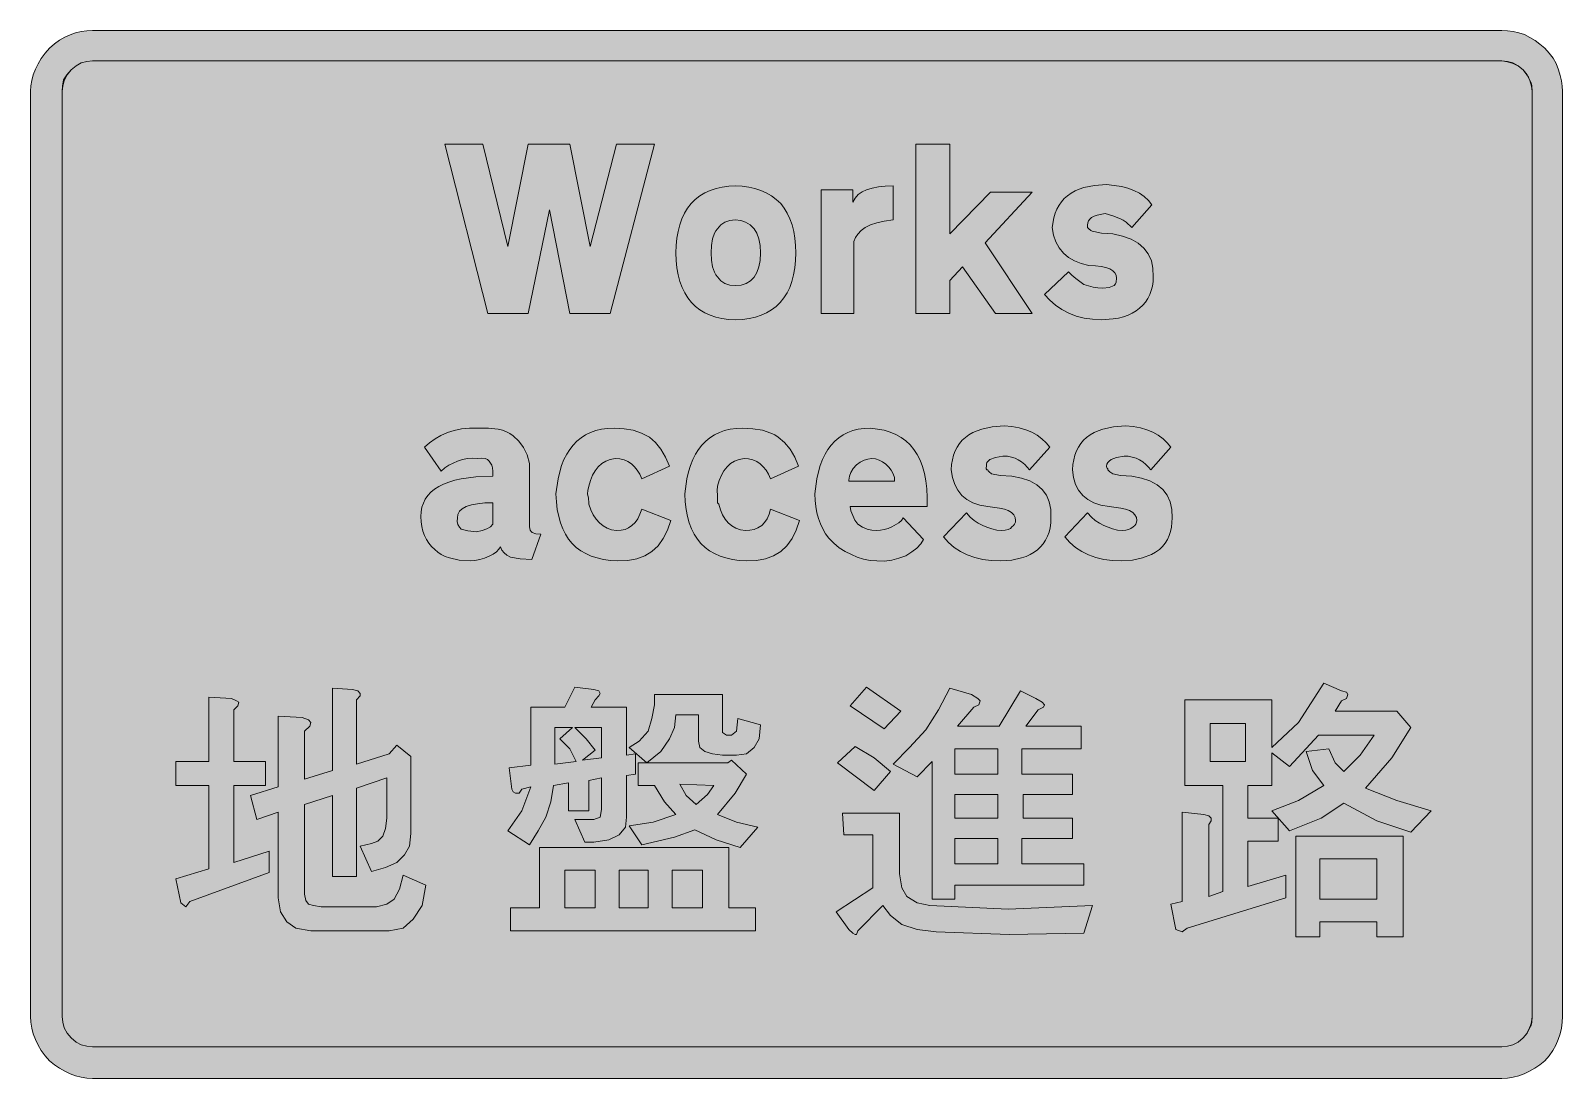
# Model space of a CAD drawing. Header units: metres. Extents: x 102 to 466, y 12 to 261.
import ezdxf

# ---------------------------------------------------------------- set-up
doc = ezdxf.new("R2010")
doc.units = ezdxf.units.M
doc.layers.add('FILL_BLACK_000000', color=7, linetype='Continuous', true_color=0x000000)
doc.layers.add('FILL_WHITE_FFFFFF', color=7, linetype='Continuous', true_color=0xffffff)

msp = doc.modelspace()

# ---------------------------------------------------------------- hatches: boundary and pattern name
at = {"layer": 'FILL_BLACK_000000', "true_color": 0x000000}
h = msp.add_hatch(color=7, dxfattribs=at)
h.dxf.hatch_style = 1
h.paths.add_polyline_path([(454.41, 261.13), (455.76, 260.85), (457.11, 260.46), (459.62, 259.03), (460.78, 258.18), (461.91, 257.16), (462.97, 256.03), (463.9, 254.83), (464.65, 253.53), (465.21, 252.06), (465.6, 250.71), (465.88, 249.4), (466.05, 248.14), (466.11, 246.96), (466.11, 27.06), (466.05, 25.7), (465.88, 24.32), (465.57, 22.95), (465.13, 21.58), (464.56, 20.25), (463.83, 18.96), (462.95, 17.72), (461.91, 16.56), (460.76, 15.6), (459.56, 14.76), (458.31, 14.04), (457.03, 13.45), (455.73, 12.98), (454.4, 12.64), (453.06, 12.43), (451.71, 12.36), (116.91, 12.36), (115.56, 12.43), (114.22, 12.64), (112.89, 12.98), (111.58, 13.45), (110.31, 14.04), (109.06, 14.76), (107.86, 15.6), (106.71, 16.56), (105.66, 17.72), (104.74, 18.96), (103.97, 20.25), (103.33, 21.58), (102.84, 22.95), (102.49, 24.32), (102.28, 25.7), (102.21, 27.06), (102.21, 246.96), (102.28, 248.22), (102.49, 249.52), (102.84, 250.85), (103.33, 252.17), (103.97, 253.48), (104.74, 254.76), (105.66, 256), (106.71, 257.16), (107.86, 258.2), (109.06, 259.08), (110.31, 259.81), (111.58, 260.38), (112.89, 260.82), (114.22, 261.13), (115.56, 261.3), (116.91, 261.36), (451.71, 261.36), (453.06, 261.3), (454.41, 261.13)])
h.paths.add_polyline_path([(115.56, 254.04), (114.25, 253.67), (112.99, 253.02), (111.81, 252.06), (110.8, 250.86), (110.01, 249.66), (109.75, 248.2), (109.71, 246.96), (109.71, 27.06), (109.83, 25.71), (110.2, 24.4), (110.85, 23.14), (111.81, 21.96), (112.99, 21), (114.25, 20.35), (115.56, 19.98), (116.91, 19.86), (451.71, 19.86), (453.06, 19.98), (454.37, 20.35), (455.63, 21), (456.81, 21.96), (457.67, 23.05), (458.31, 24.36), (458.66, 25.03), (458.83, 25.71), (458.91, 27.06), (458.91, 246.96), (458.79, 248.18), (458.42, 249.51), (457.77, 250.84), (456.81, 252.06), (455.63, 253.02), (454.37, 253.67), (453.06, 254.04), (451.71, 254.16), (116.91, 254.16), (115.56, 254.04)], flags=16)
h = msp.add_hatch(color=7, dxfattribs=at)
h.dxf.hatch_style = 1
h.paths.add_polyline_path([(239.91, 194.16), (230.31, 194.16), (225.51, 218.76), (220.41, 194.16), (210.81, 194.16), (200.61, 234.36), (209.61, 234.36), (215.61, 210.06), (220.41, 234.36), (225.51, 234.36), (230.31, 234.36), (235.11, 210.06), (241.41, 234.36), (250.41, 234.36), (239.91, 194.16)])
h = msp.add_hatch(color=7, dxfattribs=at)
h.dxf.hatch_style = 1
h.paths.add_polyline_path([(312.51, 234.36), (320.61, 234.36), (320.61, 213.06), (330.21, 222.96), (340.11, 222.96), (329.01, 210.96), (340.11, 194.16), (331.41, 194.16), (323.61, 205.26), (320.61, 201.96), (320.61, 194.16), (312.51, 194.16), (312.51, 234.36)])
h = msp.add_hatch(color=7, dxfattribs=at)
h.dxf.hatch_style = 1
h.paths.add_polyline_path([(283.77, 204.95), (283.48, 203.31), (283.07, 201.77), (282.54, 200.35), (281.91, 199.05), (281.16, 197.86), (280.3, 196.78), (279.33, 195.83), (278.25, 195), (277.07, 194.29), (275.78, 193.71), (274.39, 193.25), (272.9, 192.92), (271.3, 192.73), (269.61, 192.66), (267.97, 192.73), (266.42, 192.92), (264.97, 193.25), (263.61, 193.71), (262.35, 194.29), (261.19, 195), (260.14, 195.83), (259.18, 196.78), (258.34, 197.86), (257.6, 199.05), (256.97, 200.35), (256.45, 201.77), (256.04, 203.31), (255.75, 204.95), (255.57, 206.7), (255.51, 208.56), (255.57, 210.33), (255.73, 212.03), (256.02, 213.66), (256.41, 215.2), (256.92, 216.64), (257.53, 217.97), (258.27, 219.18), (259.11, 220.26), (260.08, 221.22), (261.17, 222.06), (262.38, 222.78), (263.68, 223.37), (265.07, 223.84), (266.53, 224.18), (268.05, 224.39), (269.61, 224.46), (271.26, 224.39), (272.82, 224.18), (274.29, 223.84), (275.68, 223.37), (276.99, 222.78), (278.22, 222.06), (279.36, 221.22), (280.41, 220.26), (281.25, 219.18), (281.98, 217.97), (282.6, 216.64), (283.11, 215.2), (283.5, 213.66), (283.78, 212.03), (283.95, 210.33), (284.01, 208.56), (283.95, 206.7), (283.77, 204.95)])
h.paths.add_polyline_path([(275.2, 211.86), (274.72, 213.2), (274.11, 214.26), (273.15, 215.22), (272.08, 215.87), (270.9, 216.24), (269.61, 216.36), (268.32, 216.24), (267.17, 215.87), (266.19, 215.22), (265.41, 214.26), (265, 213.77), (264.67, 213.2), (264.21, 211.86), (263.98, 210.29), (263.91, 208.56), (263.98, 206.83), (264.21, 205.26), (264.67, 203.92), (265, 203.35), (265.41, 202.86), (266.19, 201.9), (267.17, 201.25), (268.32, 200.88), (269.61, 200.76), (270.99, 200.89), (272.19, 201.26), (273.22, 201.88), (274.07, 202.75), (274.74, 203.85), (275.22, 205.19), (275.51, 206.76), (275.61, 208.56), (275.5, 210.29), (275.2, 211.86)], flags=16)
h = msp.add_hatch(color=7, dxfattribs=at)
h.dxf.hatch_style = 1
h.paths.add_polyline_path([(290.01, 223.56), (297.51, 223.56), (297.51, 220.56), (298.07, 221.58), (298.82, 222.4), (299.75, 223.05), (300.81, 223.56), (302.17, 223.95), (303.62, 224.23), (305.24, 224.4), (307.11, 224.46), (307.11, 216.36), (305.02, 216.08), (303.25, 215.68), (301.75, 215.18), (300.51, 214.56), (299.5, 213.83), (298.71, 213.02), (298.15, 212.16), (297.81, 211.26), (297.81, 194.16), (290.01, 194.16), (290.01, 223.56)])
h = msp.add_hatch(color=7, dxfattribs=at)
h.dxf.hatch_style = 1
h.paths.add_polyline_path([(368.86, 201.71), (368.7, 200.61), (368.44, 199.58), (368.08, 198.61), (367.63, 197.7), (367.07, 196.86), (366.43, 196.09), (365.68, 195.4), (364.85, 194.77), (363.93, 194.23), (362.92, 193.76), (361.82, 193.37), (360.64, 193.06), (359.38, 192.84), (356.61, 192.66), (354.52, 192.76), (352.52, 193.05), (350.62, 193.53), (348.85, 194.2), (347.2, 195.05), (345.68, 196.08), (344.32, 197.28), (343.11, 198.66), (348.81, 204.06), (349.58, 203.21), (350.5, 202.45), (352.41, 201.06), (353.53, 200.67), (354.66, 200.38), (355.78, 200.22), (356.91, 200.16), (358.48, 200.35), (359.61, 200.76), (359.96, 201.17), (360.13, 201.55), (360.21, 202.56), (360.11, 203.21), (359.81, 203.79), (359.31, 204.3), (358.6, 204.73), (357.68, 205.09), (356.54, 205.34), (355.19, 205.5), (353.61, 205.56), (351.8, 206), (350.18, 206.63), (348.77, 207.46), (347.57, 208.48), (346.58, 209.71), (345.81, 211.13), (345.25, 212.75), (344.91, 214.56), (345.3, 216.89), (345.63, 217.95), (346.04, 218.94), (346.54, 219.85), (347.12, 220.69), (347.79, 221.45), (348.55, 222.13), (349.39, 222.74), (350.33, 223.27), (351.35, 223.72), (352.46, 224.09), (354.95, 224.59), (357.81, 224.76), (359.65, 224.59), (361.35, 224.31), (362.91, 223.9), (364.33, 223.37), (365.61, 222.72), (366.75, 221.93), (367.75, 221.02), (368.61, 219.96), (363.81, 214.56), (362.46, 215.83), (361.78, 216.33), (361.11, 216.66), (359.31, 217.37), (357.51, 217.86), (355.59, 217.52), (354.86, 217.27), (354.28, 216.96), (353.85, 216.59), (353.54, 216.17), (353.37, 215.69), (353.31, 215.16), (353.31, 214.56), (353.61, 214.26), (354.1, 213.85), (354.41, 213.71), (354.81, 213.66), (356.61, 213.25), (359.31, 213.06), (361.63, 212.51), (363.64, 211.76), (365.33, 210.81), (366.7, 209.65), (367.74, 208.28), (368.46, 206.69), (368.85, 204.89), (368.91, 202.86), (368.86, 201.71)])
h = msp.add_hatch(color=7, dxfattribs=at)
h.dxf.hatch_style = 1
h.paths.add_polyline_path([(344.56, 144.36), (344.4, 143.23), (344.15, 142.17), (343.79, 141.18), (343.34, 140.27), (342.79, 139.43), (342.15, 138.67), (341.42, 137.98), (340.61, 137.38), (339.7, 136.85), (338.72, 136.4), (337.65, 136.03), (335.28, 135.53), (332.61, 135.36), (330.43, 135.44), (328.39, 135.7), (326.49, 136.14), (324.73, 136.75), (323.12, 137.54), (321.64, 138.52), (320.31, 139.7), (319.11, 141.06), (324.51, 146.76), (325.41, 145.74), (326.35, 144.92), (327.34, 144.27), (328.41, 143.76), (329.41, 143.32), (330.55, 142.93), (331.74, 142.66), (332.91, 142.56), (333.75, 142.62), (334.45, 142.78), (334.98, 143.07), (335.31, 143.46), (335.7, 143.74), (335.98, 144.1), (336.15, 144.51), (336.21, 144.96), (336.1, 145.69), (335.77, 146.32), (335.23, 146.85), (334.48, 147.28), (333.54, 147.64), (332.41, 147.91), (329.61, 148.26), (327.71, 148.6), (326.06, 149.16), (324.64, 149.93), (323.46, 150.92), (322.5, 152.12), (321.76, 153.53), (321.23, 155.15), (320.91, 156.96), (321.01, 158.21), (321.21, 159.38), (321.49, 160.47), (321.87, 161.47), (322.33, 162.39), (322.89, 163.24), (323.54, 164), (324.28, 164.68), (325.12, 165.29), (326.04, 165.83), (327.06, 166.28), (328.17, 166.66), (330.66, 167.21), (333.51, 167.46), (335.35, 167.28), (337.05, 166.96), (338.61, 166.51), (340.03, 165.92), (341.31, 165.21), (342.45, 164.38), (343.45, 163.43), (344.31, 162.36), (339.51, 156.96), (339, 157.63), (338.38, 158.27), (337.65, 158.86), (336.81, 159.36), (336.08, 159.75), (335.23, 160.03), (334.28, 160.2), (333.21, 160.26), (331.42, 159.93), (330.13, 159.4), (329.7, 159.07), (329.41, 158.7), (329.28, 158.3), (329.31, 157.86), (329.19, 157.47), (329.23, 157.18), (329.39, 157.02), (329.61, 156.96), (329.71, 156.73), (329.95, 156.51), (330.51, 156.06), (332.57, 155.65), (335.31, 155.46), (337.62, 155.01), (339.59, 154.33), (341.23, 153.43), (342.55, 152.31), (343.54, 150.96), (344.21, 149.38), (344.57, 147.58), (344.61, 145.56), (344.56, 144.36)])
h = msp.add_hatch(color=7, dxfattribs=at)
h.dxf.hatch_style = 1
h.paths.add_polyline_path([(373.24, 143.38), (373.01, 142.34), (372.7, 141.36), (372.28, 140.43), (371.76, 139.57), (371.14, 138.78), (370.41, 138.06), (369.48, 137.43), (368.5, 136.88), (366.36, 136.03), (364, 135.53), (361.41, 135.36), (359.23, 135.44), (357.19, 135.7), (355.29, 136.14), (353.53, 136.75), (351.92, 137.54), (350.44, 138.52), (349.11, 139.7), (347.91, 141.06), (353.31, 146.76), (354.21, 145.74), (355.15, 144.92), (356.14, 144.27), (357.21, 143.76), (359.23, 142.93), (360.42, 142.66), (361.71, 142.56), (362.38, 142.62), (363.02, 142.78), (363.61, 143.07), (364.11, 143.46), (364.5, 143.74), (364.78, 144.1), (364.95, 144.51), (365.01, 144.96), (364.9, 145.69), (364.57, 146.32), (364.03, 146.85), (363.28, 147.28), (362.34, 147.64), (361.21, 147.91), (358.41, 148.26), (356.5, 148.6), (354.81, 149.16), (353.36, 149.93), (352.15, 150.92), (351.17, 152.12), (350.44, 153.53), (349.95, 155.15), (349.71, 156.96), (349.81, 158.21), (350.01, 159.38), (350.29, 160.47), (350.67, 161.47), (351.13, 162.39), (351.69, 163.24), (352.34, 164), (353.08, 164.68), (353.92, 165.29), (354.84, 165.83), (355.86, 166.28), (356.97, 166.66), (359.46, 167.21), (362.31, 167.46), (364.15, 167.28), (365.85, 166.96), (367.41, 166.51), (368.83, 165.92), (370.11, 165.21), (371.25, 164.38), (372.25, 163.43), (373.11, 162.36), (368.31, 156.96), (367.8, 157.63), (367.18, 158.27), (366.45, 158.86), (365.61, 159.36), (364.84, 159.75), (363.92, 160.03), (362.95, 160.2), (362.01, 160.26), (360.21, 159.93), (358.9, 159.4), (358.43, 159.07), (358.09, 158.7), (357.88, 158.3), (357.81, 157.86), (357.85, 157.45), (357.94, 157.31), (358.11, 157.26), (358.11, 156.96), (358.6, 156.51), (359.31, 156.06), (361.11, 155.65), (363.81, 155.46), (366.13, 155.01), (368.14, 154.33), (369.83, 153.43), (371.2, 152.31), (372.24, 150.96), (372.96, 149.38), (373.35, 147.58), (373.41, 145.56), (373.24, 143.38)])
h = msp.add_hatch(color=7, dxfattribs=at)
h.dxf.hatch_style = 1
h.paths.add_polyline_path([(218.53, 135.85), (216.21, 136.26), (215.37, 136.72), (214.67, 137.23), (214.14, 137.86), (213.81, 138.66), (213.45, 138.09), (212.85, 137.51), (212.06, 136.96), (211.11, 136.45), (210.05, 136.01), (208.92, 135.66), (207.76, 135.44), (206.61, 135.36), (204.03, 135.53), (201.73, 136.03), (200.71, 136.41), (199.78, 136.88), (198.94, 137.43), (198.21, 138.06), (197.47, 138.78), (196.81, 139.57), (196.24, 140.45), (195.77, 141.4), (195.4, 142.42), (195.13, 143.5), (194.97, 144.65), (194.91, 145.86), (194.98, 147.01), (195.18, 148.08), (195.51, 149.09), (195.98, 150.02), (196.58, 150.88), (197.31, 151.67), (198.18, 152.38), (199.18, 153.02), (200.32, 153.59), (201.59, 154.08), (202.99, 154.5), (204.53, 154.85), (208, 155.31), (212.01, 155.46), (212.01, 156.66), (211.95, 157.46), (211.78, 158.08), (211.5, 158.6), (211.11, 159.06), (210.77, 159.45), (210.21, 159.7), (209.42, 159.78), (208.41, 159.66), (207.24, 159.78), (206.01, 159.7), (204.78, 159.45), (203.61, 159.06), (201.55, 158.08), (200.61, 157.46), (199.71, 156.66), (195.81, 162.36), (196.99, 163.43), (198.28, 164.37), (199.69, 165.18), (201.21, 165.85), (202.84, 166.36), (204.58, 166.71), (206.44, 166.88), (208.41, 166.86), (210.99, 166.92), (213.28, 166.63), (214.31, 166.37), (215.24, 166.02), (216.08, 165.58), (216.81, 165.06), (218.22, 163.82), (219.32, 162.32), (220.14, 160.55), (220.71, 158.46), (220.71, 143.46), (220.88, 142.67), (221.09, 142.36), (221.38, 142.11), (222.23, 141.77), (223.41, 141.66), (221.31, 135.66), (218.53, 135.85)])
h.paths.add_polyline_path([(203.72, 143.98), (204.07, 143.37), (204.51, 142.86), (206.08, 142.45), (208.11, 142.26), (209.52, 142.54), (210.62, 142.93), (211.44, 143.44), (212.01, 144.06), (212.01, 149.16), (210.1, 149.1), (208.41, 148.93), (206.95, 148.65), (205.71, 148.26), (204.75, 147.75), (204.1, 147.13), (203.73, 146.4), (203.61, 145.56), (203.54, 144.72), (203.72, 143.98)], flags=16)
h = msp.add_hatch(color=7, dxfattribs=at)
h.dxf.hatch_style = 1
h.paths.add_polyline_path([(243.18, 166.74), (245.35, 166.37), (247.35, 165.72), (249.21, 164.76), (250.68, 163.47), (251.95, 161.87), (253.05, 159.99), (254.01, 157.86), (247.41, 154.86), (246.92, 155.93), (246.34, 156.88), (245.68, 157.7), (244.93, 158.38), (244.11, 158.93), (243.19, 159.33), (242.19, 159.58), (241.11, 159.66), (239.93, 159.45), (238.86, 159.05), (237.9, 158.47), (237.06, 157.71), (236.33, 156.78), (235.71, 155.69), (235.2, 154.45), (234.81, 153.06), (234.55, 152.05), (234.51, 151.26), (234.77, 150.21), (234.81, 149.16), (234.81, 148.86), (235.3, 147.48), (235.88, 146.27), (236.56, 145.23), (237.32, 144.36), (238.19, 143.66), (239.16, 143.12), (240.23, 142.76), (241.41, 142.56), (242.48, 142.62), (243.43, 142.82), (244.28, 143.19), (245.01, 143.76), (245.81, 144.5), (246.43, 145.37), (246.95, 146.42), (247.41, 147.66), (254.31, 144.96), (253.52, 142.64), (252.51, 140.63), (251.27, 138.94), (249.81, 137.57), (248.12, 136.53), (246.21, 135.81), (244.07, 135.42), (241.71, 135.36), (239.97, 135.47), (238.33, 135.7), (236.81, 136.04), (235.41, 136.49), (234.11, 137.07), (232.92, 137.75), (231.84, 138.56), (230.87, 139.48), (230.01, 140.53), (229.26, 141.69), (228.62, 142.98), (228.08, 144.39), (227.66, 145.92), (227.33, 147.57), (227.12, 149.35), (227.01, 151.26), (227.52, 154.86), (227.9, 156.49), (228.36, 158), (228.92, 159.4), (229.56, 160.68), (230.28, 161.84), (231.1, 162.88), (232, 163.81), (232.99, 164.61), (234.07, 165.3), (235.24, 165.86), (236.49, 166.29), (237.84, 166.61), (239.28, 166.8), (240.81, 166.86), (243.18, 166.74)])
h = msp.add_hatch(color=7, dxfattribs=at)
h.dxf.hatch_style = 1
h.paths.add_polyline_path([(273.82, 166.74), (276.06, 166.37), (278.08, 165.72), (278.98, 165.28), (279.81, 164.76), (281.32, 163.47), (282.66, 161.87), (283.78, 159.99), (284.61, 157.86), (278.01, 154.86), (277.52, 155.93), (276.94, 156.88), (276.28, 157.7), (275.53, 158.38), (274.71, 158.93), (273.79, 159.33), (272.79, 159.58), (271.71, 159.66), (270.53, 159.45), (269.46, 159.05), (268.5, 158.47), (267.66, 157.71), (266.93, 156.78), (266.31, 155.69), (265.8, 154.45), (265.41, 153.06), (265.3, 152.05), (265.28, 151.67), (265.41, 151.26), (265.41, 149.16), (265.71, 148.86), (266.1, 147.48), (266.61, 146.27), (267.23, 145.23), (267.96, 144.36), (268.8, 143.66), (269.76, 143.12), (270.83, 142.76), (272.01, 142.56), (273.08, 142.62), (274.07, 142.82), (275.01, 143.19), (275.91, 143.76), (276.58, 144.5), (277.18, 145.37), (277.68, 146.42), (278.01, 147.66), (284.91, 144.96), (284.12, 142.64), (283.11, 140.63), (281.87, 138.94), (280.41, 137.57), (278.72, 136.53), (276.81, 135.81), (274.67, 135.42), (272.31, 135.36), (270.57, 135.47), (268.93, 135.7), (267.41, 136.04), (266.01, 136.49), (264.71, 137.07), (263.52, 137.75), (262.44, 138.56), (261.47, 139.48), (260.61, 140.53), (259.86, 141.69), (259.22, 142.98), (258.68, 144.39), (258.26, 145.92), (257.93, 147.57), (257.72, 149.35), (257.61, 151.26), (258.12, 154.86), (258.5, 156.49), (258.96, 158), (259.52, 159.4), (260.16, 160.68), (260.88, 161.84), (261.7, 162.88), (262.6, 163.81), (263.59, 164.61), (264.67, 165.3), (265.84, 165.86), (267.09, 166.29), (268.44, 166.61), (269.88, 166.8), (271.41, 166.86), (273.82, 166.74)])
h = msp.add_hatch(color=7, dxfattribs=at)
h.dxf.hatch_style = 1
h.paths.add_polyline_path([(297.1, 147.21), (297.51, 146.16), (298, 145), (298.71, 144.06), (299.83, 143.32), (300.96, 142.86), (302.08, 142.63), (303.21, 142.56), (304.11, 142.62), (305.01, 142.78), (305.91, 143.07), (306.81, 143.46), (308.5, 144.4), (309.13, 144.94), (309.51, 145.56), (314.31, 140.46), (313.7, 139.39), (312.77, 138.4), (311.57, 137.46), (310.11, 136.56), (308.48, 135.95), (306.77, 135.51), (305.01, 135.29), (303.21, 135.36), (301.64, 135.47), (300.1, 135.77), (298.61, 136.25), (297.21, 136.86), (295.69, 137.6), (294.28, 138.47), (292.99, 139.52), (291.81, 140.76), (291.07, 141.81), (290.41, 142.95), (289.84, 144.16), (289.37, 145.45), (289, 146.8), (288.73, 148.23), (288.57, 149.71), (288.51, 151.26), (289, 154.86), (289.37, 156.49), (289.81, 158), (290.34, 159.4), (290.95, 160.68), (291.64, 161.84), (292.41, 162.88), (293.27, 163.81), (294.21, 164.61), (295.24, 165.3), (296.36, 165.86), (297.56, 166.29), (298.85, 166.61), (300.24, 166.8), (301.71, 166.86), (303.4, 166.68), (304.97, 166.38), (306.43, 165.95), (307.78, 165.39), (309.02, 164.7), (310.15, 163.88), (311.16, 162.92), (312.06, 161.83), (312.85, 160.61), (313.52, 159.26), (314.08, 157.77), (314.53, 156.14), (314.87, 154.38), (315.1, 152.48), (315.21, 150.44), (315.21, 148.26), (296.91, 148.26), (297.1, 147.21)])
h.paths.add_polyline_path([(307.41, 154.56), (307.41, 155.16), (307.1, 156.04), (306.65, 156.88), (306.07, 157.64), (305.38, 158.31), (304.62, 158.87), (303.78, 159.29), (302.91, 159.57), (302.01, 159.66), (301.11, 159.55), (300.21, 159.25), (299.31, 158.77), (298.41, 158.16), (297.62, 157.26), (297.06, 156.36), (296.72, 155.46), (296.61, 154.56), (296.61, 154.26), (307.41, 154.26), (307.41, 154.56)], flags=16)
h = msp.add_hatch(color=7, dxfattribs=at)
h.dxf.hatch_style = 1
h.paths.add_polyline_path([(397.11, 102.36), (397.11, 90.96), (403.41, 96.96), (409.41, 106.26), (413.61, 104.46), (414.81, 104.16), (415.11, 103.56), (414.81, 102.66), (413.61, 102.06), (412.11, 99.66), (426.81, 99.66), (430.11, 95.76), (425.61, 88.56), (419.31, 81.36), (426.81, 78.36), (434.91, 75.96), (430.11, 70.86), (422.01, 73.56), (414.21, 77.76), (408.81, 74.16), (401.31, 71.16), (397.11, 75.96), (403.41, 78.36), (409.41, 81.96), (406.71, 85.56), (405.21, 90.06), (410.61, 90.66), (412.11, 87.36), (414.21, 85.26), (418.11, 89.16), (421.41, 93.96), (408.21, 93.96), (401.31, 86.46), (397.11, 89.76), (397.11, 81.96), (391.41, 81.96), (391.41, 74.16), (398.61, 74.16), (398.61, 68.76), (391.41, 68.76), (391.41, 57.96), (400.41, 60.66), (400.41, 55.26), (377.01, 48.06), (375.81, 47.16), (374.31, 47.76), (373.11, 53.76), (375.81, 54.36), (375.81, 75.66), (380.91, 75.06), (382.11, 74.76), (382.71, 74.16), (382.71, 73.56), (382.11, 72.66), (382.11, 55.56), (385.41, 56.76), (385.41, 81.96), (376.41, 81.96), (376.41, 102.36), (397.11, 102.36)])
h.paths.add_polyline_path([(390.81, 96.66), (382.41, 96.66), (382.41, 87.66), (390.81, 87.66), (390.81, 96.66)], flags=16)
h = msp.add_hatch(color=7, dxfattribs=at)
h.dxf.hatch_style = 1
h.paths.add_polyline_path([(136.71, 87.66), (144.51, 87.66), (144.51, 102.96), (149.91, 102.66), (151.11, 102.06), (151.71, 101.76), (151.41, 100.86), (150.51, 99.96), (150.51, 87.66), (158.01, 87.66), (158.01, 81.96), (150.51, 81.96), (150.51, 63.66), (158.91, 66.36), (158.91, 61.26), (140.01, 54.36), (139.11, 53.16), (137.91, 54.06), (136.71, 59.76), (144.51, 62.16), (144.51, 81.96), (136.71, 81.96), (136.71, 87.66)])
h = msp.add_hatch(color=7, dxfattribs=at)
h.dxf.hatch_style = 1
h.paths.add_polyline_path([(161.01, 81.66), (161.01, 98.46), (166.71, 98.16), (168.21, 97.56), (168.81, 96.96), (168.51, 96.06), (167.31, 94.86), (167.31, 83.46), (173.91, 85.56), (173.91, 105.06), (178.71, 104.76), (179.91, 104.46), (180.51, 103.86), (180.51, 103.26), (179.61, 102.36), (179.61, 87.06), (187.41, 89.46), (189.21, 91.56), (192.51, 88.86), (192.51, 70.56), (192.21, 67.56), (191.01, 65.46), (189.21, 63.66), (186.51, 62.46), (183.21, 61.56), (180.51, 67.56), (183.21, 68.16), (184.71, 68.76), (185.91, 69.96), (186.51, 71.76), (186.81, 74.16), (186.81, 83.76), (179.61, 81.36), (179.61, 60.36), (173.91, 60.36), (173.91, 79.56), (167.31, 77.46), (167.31, 56.16), (167.61, 54.66), (168.21, 53.76), (169.41, 53.46), (171.21, 53.16), (184.41, 53.16), (186.81, 53.76), (188.61, 54.96), (189.81, 57.36), (190.71, 60.66), (196.11, 58.26), (195.21, 53.46), (193.11, 50.16), (190.71, 48.06), (187.41, 47.46), (168.81, 47.46), (165.21, 48.06), (163.11, 49.56), (161.61, 51.96), (161.01, 55.26), (161.01, 75.66), (155.91, 73.86), (154.41, 79.56), (161.01, 81.66)])
h = msp.add_hatch(color=7, dxfattribs=at)
h.dxf.hatch_style = 1
h.paths.add_polyline_path([(236.01, 104.76), (237.21, 104.46), (237.51, 103.86), (237.21, 103.26), (236.31, 102.36), (235.41, 100.56), (243.81, 100.56), (243.81, 89.16), (245.91, 89.46), (245.91, 84.66), (243.81, 84.36), (243.81, 74.46), (243.51, 72.06), (242.01, 70.26), (239.61, 69.06), (236.01, 68.46), (233.91, 68.46), (231.51, 73.86), (236.01, 73.86), (237.51, 74.46), (237.81, 76.26), (237.81, 83.76), (234.81, 83.16), (234.81, 75.96), (230.01, 75.96), (230.01, 82.56), (226.41, 81.96), (225.81, 78.06), (224.61, 74.46), (222.81, 71.16), (220.71, 67.86), (215.61, 71.16), (218.91, 75.96), (221.01, 81.66), (218.91, 81.06), (218.31, 80.16), (217.41, 80.16), (216.81, 80.46), (216.51, 81.06), (215.91, 86.16), (221.01, 86.76), (221.01, 100.56), (229.11, 100.56), (231.51, 105.36), (236.01, 104.76)])
h.paths.add_polyline_path([(234.21, 93.06), (236.31, 90.36), (233.31, 87.96), (237.81, 88.56), (237.81, 95.76), (231.51, 95.76), (234.21, 93.06)], flags=16)
h.paths.add_polyline_path([(230.31, 90.66), (227.91, 93.06), (230.91, 95.76), (226.71, 95.76), (226.71, 87.06), (231.81, 87.66), (230.31, 90.66)], flags=16)
h = msp.add_hatch(color=7, dxfattribs=at)
h.dxf.hatch_style = 1
h.paths.add_polyline_path([(246.81, 92.46), (248.91, 94.86), (249.81, 97.86), (250.41, 101.16), (250.41, 103.56), (266.61, 103.56), (266.61, 96.36), (266.61, 94.56), (267.51, 93.96), (268.71, 93.96), (269.91, 94.86), (270.21, 97.86), (275.61, 96.36), (275.31, 93.06), (274.11, 90.96), (272.31, 89.46), (269.91, 89.16), (266.61, 89.16), (264.21, 89.46), (262.41, 90.06), (261.21, 90.96), (260.91, 92.46), (260.91, 98.76), (255.51, 98.76), (255.21, 95.76), (254.01, 93.06), (251.91, 90.06), (248.61, 87.36), (244.41, 90.96), (246.81, 92.46)])
h = msp.add_hatch(color=7, dxfattribs=at)
h.dxf.hatch_style = 1
h.paths.add_polyline_path([(296.91, 100.86), (300.81, 105.36), (308.91, 99.66), (305.01, 95.46), (296.91, 100.86)])
h = msp.add_hatch(color=7, dxfattribs=at)
h.dxf.hatch_style = 1
h.paths.add_polyline_path([(320.61, 105.06), (325.71, 103.56), (327.21, 102.66), (327.81, 102.06), (327.51, 101.16), (326.31, 100.56), (322.41, 96.06), (332.31, 96.06), (337.41, 104.46), (341.01, 102.66), (342.51, 101.76), (343.11, 101.16), (342.81, 100.56), (341.61, 99.96), (338.61, 96.06), (351.81, 96.06), (351.81, 90.66), (337.71, 90.66), (337.71, 84.66), (349.71, 84.66), (349.71, 79.86), (338.01, 79.86), (338.01, 74.16), (349.71, 74.16), (349.71, 69.36), (337.71, 69.36), (337.71, 63.36), (352.41, 63.36), (352.41, 58.26), (321.81, 58.26), (321.81, 54.96), (316.41, 54.96), (316.41, 87.66), (312.81, 84.06), (307.11, 87.06), (311.01, 90.96), (314.91, 95.16), (317.91, 99.96), (320.61, 105.06)])
h.paths.add_polyline_path([(321.81, 84.66), (332.01, 84.66), (332.01, 90.66), (321.81, 90.66), (321.81, 84.66)], flags=16)
h.paths.add_polyline_path([(321.81, 79.86), (321.81, 74.16), (332.01, 74.16), (332.01, 79.86), (321.81, 79.86)], flags=16)
h.paths.add_polyline_path([(332.01, 69.36), (321.81, 69.36), (321.81, 63.36), (332.01, 63.36), (332.01, 69.36)], flags=16)
h = msp.add_hatch(color=7, dxfattribs=at)
h.dxf.hatch_style = 1
h.paths.add_polyline_path([(293.91, 87.36), (298.11, 91.26), (302.61, 88.56), (306.51, 85.26), (302.61, 80.76), (293.91, 87.36)])
h = msp.add_hatch(color=7, dxfattribs=at)
h.dxf.hatch_style = 1
h.paths.add_polyline_path([(267.81, 87.36), (268.71, 87.96), (272.31, 84.66), (269.61, 80.16), (265.41, 75.06), (269.91, 73.26), (275.01, 72.06), (270.81, 67.26), (265.11, 69.06), (260.01, 71.46), (255.21, 69.66), (247.41, 67.86), (244.41, 72.36), (250.11, 73.26), (255.51, 75.06), (252.81, 78.06), (250.41, 81.96), (246.51, 81.96), (246.51, 87.36), (267.81, 87.36)])
h.paths.add_polyline_path([(260.31, 77.46), (263.01, 79.86), (264.51, 81.96), (256.41, 82.26), (257.91, 79.56), (260.31, 77.46)], flags=16)
h = msp.add_hatch(color=7, dxfattribs=at)
h.dxf.hatch_style = 1
h.paths.add_polyline_path([(308.61, 75.36), (308.61, 60.96), (309.21, 57.66), (310.41, 55.56), (312.81, 54.06), (315.81, 53.46), (334.41, 52.56), (354.51, 53.46), (352.41, 46.86), (334.71, 46.56), (317.31, 47.16), (312.81, 47.76), (309.21, 48.96), (306.51, 51.06), (304.71, 53.46), (298.71, 47.46), (298.41, 46.56), (298.11, 46.56), (297.51, 46.86), (296.61, 47.76), (293.61, 51.96), (302.31, 57.66), (302.31, 70.26), (295.41, 70.26), (295.11, 75.36), (308.61, 75.36)])
h = msp.add_hatch(color=7, dxfattribs=at)
h.dxf.hatch_style = 1
h.paths.add_polyline_path([(428.31, 69.96), (428.31, 45.96), (422.01, 45.96), (422.01, 49.56), (408.51, 49.56), (408.51, 45.96), (402.81, 45.96), (402.81, 69.96), (428.31, 69.96)])
h.paths.add_polyline_path([(422.01, 64.56), (408.51, 64.56), (408.51, 54.96), (422.01, 54.96), (422.01, 64.56)], flags=16)
h = msp.add_hatch(color=7, dxfattribs=at)
h.dxf.hatch_style = 1
h.paths.add_polyline_path([(268.11, 52.86), (274.41, 52.86), (274.41, 47.46), (216.21, 47.46), (216.21, 52.86), (223.11, 52.86), (223.11, 67.26), (268.11, 67.26), (268.11, 52.86)])
h.paths.add_polyline_path([(242.01, 52.86), (248.91, 52.86), (248.91, 61.86), (242.01, 61.86), (242.01, 52.86)], flags=16)
h.paths.add_polyline_path([(254.61, 61.86), (254.61, 52.86), (261.81, 52.86), (261.81, 61.86), (254.61, 61.86)], flags=16)
h.paths.add_polyline_path([(236.31, 61.86), (229.11, 61.86), (229.11, 52.86), (236.31, 52.86), (236.31, 61.86)], flags=16)
at = {"layer": 'FILL_WHITE_FFFFFF', "true_color": 0xffffff}
h = msp.add_hatch(color=7, dxfattribs=at)
h.dxf.hatch_style = 1
h.paths.add_polyline_path([(451.71, 254.16), (453.06, 253.97), (454.41, 253.56), (455.72, 252.92), (456.81, 252.06), (457.67, 250.86), (458.03, 250.29), (458.31, 249.66), (458.66, 248.94), (458.83, 248.2), (458.91, 246.96), (458.91, 27.06), (458.79, 25.71), (458.42, 24.4), (457.77, 23.14), (456.81, 21.96), (455.63, 21), (454.37, 20.35), (453.06, 19.98), (451.71, 19.86), (116.91, 19.86), (115.56, 19.98), (114.25, 20.35), (112.99, 21), (111.81, 21.96), (110.85, 23.14), (110.2, 24.4), (109.83, 25.71), (109.71, 27.06), (109.71, 246.96), (109.83, 248.18), (110.2, 249.51), (110.85, 250.84), (111.81, 252.06), (112.99, 253.02), (114.25, 253.67), (115.56, 254.04), (116.91, 254.16), (451.71, 254.16)])

# ---------------------------------------------------------------- linework, layer by layer
at = {"layer": 'FILL_BLACK_000000', "lineweight": 0, "true_color": 0x000000}
for points in [[(454.41, 261.13), (455.76, 260.85), (457.11, 260.46), (459.62, 259.03), (460.78, 258.18), (461.91, 257.16), (462.97, 256.03), (463.9, 254.83), (464.65, 253.53), (465.21, 252.06), (465.6, 250.71), (465.88, 249.4), (466.05, 248.14), (466.11, 246.96), (466.11, 27.06), (466.05, 25.7), (465.88, 24.32), (465.57, 22.95), (465.13, 21.58), (464.56, 20.25), (463.83, 18.96), (462.95, 17.72), (461.91, 16.56), (460.76, 15.6), (459.56, 14.76), (458.31, 14.04), (457.03, 13.45), (455.73, 12.98), (454.4, 12.64), (453.06, 12.43), (451.71, 12.36), (116.91, 12.36), (115.56, 12.43), (114.22, 12.64), (112.89, 12.98), (111.58, 13.45), (110.31, 14.04), (109.06, 14.76), (107.86, 15.6), (106.71, 16.56), (105.66, 17.72), (104.74, 18.96), (103.97, 20.25), (103.33, 21.58), (102.84, 22.95), (102.49, 24.32), (102.28, 25.7), (102.21, 27.06), (102.21, 246.96), (102.28, 248.22), (102.49, 249.52), (102.84, 250.85), (103.33, 252.17), (103.97, 253.48), (104.74, 254.76), (105.66, 256), (106.71, 257.16), (107.86, 258.2), (109.06, 259.08), (110.31, 259.81), (111.58, 260.38), (112.89, 260.82), (114.22, 261.13), (115.56, 261.3), (116.91, 261.36), (451.71, 261.36), (453.06, 261.3)], [(115.56, 254.04), (114.25, 253.67), (112.99, 253.02), (111.81, 252.06), (110.8, 250.86), (110.01, 249.66), (109.75, 248.2), (109.71, 246.96), (109.71, 27.06), (109.83, 25.71), (110.2, 24.4), (110.85, 23.14), (111.81, 21.96), (112.99, 21), (114.25, 20.35), (115.56, 19.98), (116.91, 19.86), (451.71, 19.86), (453.06, 19.98), (454.37, 20.35), (455.63, 21), (456.81, 21.96), (457.67, 23.05), (458.31, 24.36), (458.66, 25.03), (458.83, 25.71), (458.91, 27.06), (458.91, 246.96), (458.79, 248.18), (458.42, 249.51), (457.77, 250.84), (456.81, 252.06), (455.63, 253.02), (454.37, 253.67), (453.06, 254.04), (451.71, 254.16), (116.91, 254.16)], [(239.91, 194.16), (230.31, 194.16), (225.51, 218.76), (220.41, 194.16), (210.81, 194.16), (200.61, 234.36), (209.61, 234.36), (215.61, 210.06), (220.41, 234.36), (225.51, 234.36), (230.31, 234.36), (235.11, 210.06), (241.41, 234.36), (250.41, 234.36)], [(312.51, 234.36), (320.61, 234.36), (320.61, 213.06), (330.21, 222.96), (340.11, 222.96), (329.01, 210.96), (340.11, 194.16), (331.41, 194.16), (323.61, 205.26), (320.61, 201.96), (320.61, 194.16), (312.51, 194.16)], [(283.77, 204.95), (283.48, 203.31), (283.07, 201.77), (282.54, 200.35), (281.91, 199.05), (281.16, 197.86), (280.3, 196.78), (279.33, 195.83), (278.25, 195), (277.07, 194.29), (275.78, 193.71), (274.39, 193.25), (272.9, 192.92), (271.3, 192.73), (269.61, 192.66), (267.97, 192.73), (266.42, 192.92), (264.97, 193.25), (263.61, 193.71), (262.35, 194.29), (261.19, 195), (260.14, 195.83), (259.18, 196.78), (258.34, 197.86), (257.6, 199.05), (256.97, 200.35), (256.45, 201.77), (256.04, 203.31), (255.75, 204.95), (255.57, 206.7), (255.51, 208.56), (255.57, 210.33), (255.73, 212.03), (256.02, 213.66), (256.41, 215.2), (256.92, 216.64), (257.53, 217.97), (258.27, 219.18), (259.11, 220.26), (260.08, 221.22), (261.17, 222.06), (262.38, 222.78), (263.68, 223.37), (265.07, 223.84), (266.53, 224.18), (268.05, 224.39), (269.61, 224.46), (271.26, 224.39), (272.82, 224.18), (274.29, 223.84), (275.68, 223.37), (276.99, 222.78), (278.22, 222.06), (279.36, 221.22), (280.41, 220.26), (281.25, 219.18), (281.98, 217.97), (282.6, 216.64), (283.11, 215.2), (283.5, 213.66), (283.78, 212.03), (283.95, 210.33), (284.01, 208.56), (283.95, 206.7)], [(290.01, 223.56), (297.51, 223.56), (297.51, 220.56), (298.07, 221.58), (298.82, 222.4), (299.75, 223.05), (300.81, 223.56), (302.17, 223.95), (303.62, 224.23), (305.24, 224.4), (307.11, 224.46), (307.11, 216.36), (305.02, 216.08), (303.25, 215.68), (301.75, 215.18), (300.51, 214.56), (299.5, 213.83), (298.71, 213.02), (298.15, 212.16), (297.81, 211.26), (297.81, 194.16), (290.01, 194.16)], [(368.86, 201.71), (368.7, 200.61), (368.44, 199.58), (368.08, 198.61), (367.63, 197.7), (367.07, 196.86), (366.43, 196.09), (365.68, 195.4), (364.85, 194.77), (363.93, 194.23), (362.92, 193.76), (361.82, 193.37), (360.64, 193.06), (359.38, 192.84), (356.61, 192.66), (354.52, 192.76), (352.52, 193.05), (350.62, 193.53), (348.85, 194.2), (347.2, 195.05), (345.68, 196.08), (344.32, 197.28), (343.11, 198.66), (348.81, 204.06), (349.58, 203.21), (350.5, 202.45), (352.41, 201.06), (353.53, 200.67), (354.66, 200.38), (355.78, 200.22), (356.91, 200.16), (358.48, 200.35), (359.61, 200.76), (359.96, 201.17), (360.13, 201.55), (360.21, 202.56), (360.11, 203.21), (359.81, 203.79), (359.31, 204.3), (358.6, 204.73), (357.68, 205.09), (356.54, 205.34), (355.19, 205.5), (353.61, 205.56), (351.8, 206), (350.18, 206.63), (348.77, 207.46), (347.57, 208.48), (346.58, 209.71), (345.81, 211.13), (345.25, 212.75), (344.91, 214.56), (345.3, 216.89), (345.63, 217.95), (346.04, 218.94), (346.54, 219.85), (347.12, 220.69), (347.79, 221.45), (348.55, 222.13), (349.39, 222.74), (350.33, 223.27), (351.35, 223.72), (352.46, 224.09), (354.95, 224.59), (357.81, 224.76), (359.65, 224.59), (361.35, 224.31), (362.91, 223.9), (364.33, 223.37), (365.61, 222.72), (366.75, 221.93), (367.75, 221.02), (368.61, 219.96), (363.81, 214.56), (362.46, 215.83), (361.78, 216.33), (361.11, 216.66), (359.31, 217.37), (357.51, 217.86), (355.59, 217.52), (354.86, 217.27), (354.28, 216.96), (353.85, 216.59), (353.54, 216.17), (353.37, 215.69), (353.31, 215.16), (353.31, 214.56), (353.61, 214.26), (354.1, 213.85), (354.41, 213.71), (354.81, 213.66), (356.61, 213.25), (359.31, 213.06), (361.63, 212.51), (363.64, 211.76), (365.33, 210.81), (366.7, 209.65), (367.74, 208.28), (368.46, 206.69), (368.85, 204.89), (368.91, 202.86)], [(275.2, 211.86), (274.72, 213.2), (274.11, 214.26), (273.15, 215.22), (272.08, 215.87), (270.9, 216.24), (269.61, 216.36), (268.32, 216.24), (267.17, 215.87), (266.19, 215.22), (265.41, 214.26), (265, 213.77), (264.67, 213.2), (264.21, 211.86), (263.98, 210.29), (263.91, 208.56), (263.98, 206.83), (264.21, 205.26), (264.67, 203.92), (265, 203.35), (265.41, 202.86), (266.19, 201.9), (267.17, 201.25), (268.32, 200.88), (269.61, 200.76), (270.99, 200.89), (272.19, 201.26), (273.22, 201.88), (274.07, 202.75), (274.74, 203.85), (275.22, 205.19), (275.51, 206.76), (275.61, 208.56), (275.5, 210.29)], [(344.56, 144.36), (344.4, 143.23), (344.15, 142.17), (343.79, 141.18), (343.34, 140.27), (342.79, 139.43), (342.15, 138.67), (341.42, 137.98), (340.61, 137.38), (339.7, 136.85), (338.72, 136.4), (337.65, 136.03), (335.28, 135.53), (332.61, 135.36), (330.43, 135.44), (328.39, 135.7), (326.49, 136.14), (324.73, 136.75), (323.12, 137.54), (321.64, 138.52), (320.31, 139.7), (319.11, 141.06), (324.51, 146.76), (325.41, 145.74), (326.35, 144.92), (327.34, 144.27), (328.41, 143.76), (329.41, 143.32), (330.55, 142.93), (331.74, 142.66), (332.91, 142.56), (333.75, 142.62), (334.45, 142.78), (334.98, 143.07), (335.31, 143.46), (335.7, 143.74), (335.98, 144.1), (336.15, 144.51), (336.21, 144.96), (336.1, 145.69), (335.77, 146.32), (335.23, 146.85), (334.48, 147.28), (333.54, 147.64), (332.41, 147.91), (329.61, 148.26), (327.71, 148.6), (326.06, 149.16), (324.64, 149.93), (323.46, 150.92), (322.5, 152.12), (321.76, 153.53), (321.23, 155.15), (320.91, 156.96), (321.01, 158.21), (321.21, 159.38), (321.49, 160.47), (321.87, 161.47), (322.33, 162.39), (322.89, 163.24), (323.54, 164), (324.28, 164.68), (325.12, 165.29), (326.04, 165.83), (327.06, 166.28), (328.17, 166.66), (330.66, 167.21), (333.51, 167.46), (335.35, 167.28), (337.05, 166.96), (338.61, 166.51), (340.03, 165.92), (341.31, 165.21), (342.45, 164.38), (343.45, 163.43), (344.31, 162.36), (339.51, 156.96), (339, 157.63), (338.38, 158.27), (337.65, 158.86), (336.81, 159.36), (336.08, 159.75), (335.23, 160.03), (334.28, 160.2), (333.21, 160.26), (331.42, 159.93), (330.13, 159.4), (329.7, 159.07), (329.41, 158.7), (329.28, 158.3), (329.31, 157.86), (329.19, 157.47), (329.23, 157.18), (329.39, 157.02), (329.61, 156.96), (329.71, 156.73), (329.95, 156.51), (330.51, 156.06), (332.57, 155.65), (335.31, 155.46), (337.62, 155.01), (339.59, 154.33), (341.23, 153.43), (342.55, 152.31), (343.54, 150.96), (344.21, 149.38), (344.57, 147.58), (344.61, 145.56)], [(373.24, 143.38), (373.01, 142.34), (372.7, 141.36), (372.28, 140.43), (371.76, 139.57), (371.14, 138.78), (370.41, 138.06), (369.48, 137.43), (368.5, 136.88), (366.36, 136.03), (364, 135.53), (361.41, 135.36), (359.23, 135.44), (357.19, 135.7), (355.29, 136.14), (353.53, 136.75), (351.92, 137.54), (350.44, 138.52), (349.11, 139.7), (347.91, 141.06), (353.31, 146.76), (354.21, 145.74), (355.15, 144.92), (356.14, 144.27), (357.21, 143.76), (359.23, 142.93), (360.42, 142.66), (361.71, 142.56), (362.38, 142.62), (363.02, 142.78), (363.61, 143.07), (364.11, 143.46), (364.5, 143.74), (364.78, 144.1), (364.95, 144.51), (365.01, 144.96), (364.9, 145.69), (364.57, 146.32), (364.03, 146.85), (363.28, 147.28), (362.34, 147.64), (361.21, 147.91), (358.41, 148.26), (356.5, 148.6), (354.81, 149.16), (353.36, 149.93), (352.15, 150.92), (351.17, 152.12), (350.44, 153.53), (349.95, 155.15), (349.71, 156.96), (349.81, 158.21), (350.01, 159.38), (350.29, 160.47), (350.67, 161.47), (351.13, 162.39), (351.69, 163.24), (352.34, 164), (353.08, 164.68), (353.92, 165.29), (354.84, 165.83), (355.86, 166.28), (356.97, 166.66), (359.46, 167.21), (362.31, 167.46), (364.15, 167.28), (365.85, 166.96), (367.41, 166.51), (368.83, 165.92), (370.11, 165.21), (371.25, 164.38), (372.25, 163.43), (373.11, 162.36), (368.31, 156.96), (367.8, 157.63), (367.18, 158.27), (366.45, 158.86), (365.61, 159.36), (364.84, 159.75), (363.92, 160.03), (362.95, 160.2), (362.01, 160.26), (360.21, 159.93), (358.9, 159.4), (358.43, 159.07), (358.09, 158.7), (357.88, 158.3), (357.81, 157.86), (357.85, 157.45), (357.94, 157.31), (358.11, 157.26), (358.11, 156.96), (358.6, 156.51), (359.31, 156.06), (361.11, 155.65), (363.81, 155.46), (366.13, 155.01), (368.14, 154.33), (369.83, 153.43), (371.2, 152.31), (372.24, 150.96), (372.96, 149.38), (373.35, 147.58), (373.41, 145.56)], [(218.53, 135.85), (216.21, 136.26), (215.37, 136.72), (214.67, 137.23), (214.14, 137.86), (213.81, 138.66), (213.45, 138.09), (212.85, 137.51), (212.06, 136.96), (211.11, 136.45), (210.05, 136.01), (208.92, 135.66), (207.76, 135.44), (206.61, 135.36), (204.03, 135.53), (201.73, 136.03), (200.71, 136.41), (199.78, 136.88), (198.94, 137.43), (198.21, 138.06), (197.47, 138.78), (196.81, 139.57), (196.24, 140.45), (195.77, 141.4), (195.4, 142.42), (195.13, 143.5), (194.97, 144.65), (194.91, 145.86), (194.98, 147.01), (195.18, 148.08), (195.51, 149.09), (195.98, 150.02), (196.58, 150.88), (197.31, 151.67), (198.18, 152.38), (199.18, 153.02), (200.32, 153.59), (201.59, 154.08), (202.99, 154.5), (204.53, 154.85), (208, 155.31), (212.01, 155.46), (212.01, 156.66), (211.95, 157.46), (211.78, 158.08), (211.5, 158.6), (211.11, 159.06), (210.77, 159.45), (210.21, 159.7), (209.42, 159.78), (208.41, 159.66), (207.24, 159.78), (206.01, 159.7), (204.78, 159.45), (203.61, 159.06), (201.55, 158.08), (200.61, 157.46), (199.71, 156.66), (195.81, 162.36), (196.99, 163.43), (198.28, 164.37), (199.69, 165.18), (201.21, 165.85), (202.84, 166.36), (204.58, 166.71), (206.44, 166.88), (208.41, 166.86), (210.99, 166.92), (213.28, 166.63), (214.31, 166.37), (215.24, 166.02), (216.08, 165.58), (216.81, 165.06), (218.22, 163.82), (219.32, 162.32), (220.14, 160.55), (220.71, 158.46), (220.71, 143.46), (220.88, 142.67), (221.09, 142.36), (221.38, 142.11), (222.23, 141.77), (223.41, 141.66), (221.31, 135.66)], [(243.18, 166.74), (245.35, 166.37), (247.35, 165.72), (249.21, 164.76), (250.68, 163.47), (251.95, 161.87), (253.05, 159.99), (254.01, 157.86), (247.41, 154.86), (246.92, 155.93), (246.34, 156.88), (245.68, 157.7), (244.93, 158.38), (244.11, 158.93), (243.19, 159.33), (242.19, 159.58), (241.11, 159.66), (239.93, 159.45), (238.86, 159.05), (237.9, 158.47), (237.06, 157.71), (236.33, 156.78), (235.71, 155.69), (235.2, 154.45), (234.81, 153.06), (234.55, 152.05), (234.51, 151.26), (234.77, 150.21), (234.81, 149.16), (234.81, 148.86), (235.3, 147.48), (235.88, 146.27), (236.56, 145.23), (237.32, 144.36), (238.19, 143.66), (239.16, 143.12), (240.23, 142.76), (241.41, 142.56), (242.48, 142.62), (243.43, 142.82), (244.28, 143.19), (245.01, 143.76), (245.81, 144.5), (246.43, 145.37), (246.95, 146.42), (247.41, 147.66), (254.31, 144.96), (253.52, 142.64), (252.51, 140.63), (251.27, 138.94), (249.81, 137.57), (248.12, 136.53), (246.21, 135.81), (244.07, 135.42), (241.71, 135.36), (239.97, 135.47), (238.33, 135.7), (236.81, 136.04), (235.41, 136.49), (234.11, 137.07), (232.92, 137.75), (231.84, 138.56), (230.87, 139.48), (230.01, 140.53), (229.26, 141.69), (228.62, 142.98), (228.08, 144.39), (227.66, 145.92), (227.33, 147.57), (227.12, 149.35), (227.01, 151.26), (227.52, 154.86), (227.9, 156.49), (228.36, 158), (228.92, 159.4), (229.56, 160.68), (230.28, 161.84), (231.1, 162.88), (232, 163.81), (232.99, 164.61), (234.07, 165.3), (235.24, 165.86), (236.49, 166.29), (237.84, 166.61), (239.28, 166.8), (240.81, 166.86)], [(273.82, 166.74), (276.06, 166.37), (278.08, 165.72), (278.98, 165.28), (279.81, 164.76), (281.32, 163.47), (282.66, 161.87), (283.78, 159.99), (284.61, 157.86), (278.01, 154.86), (277.52, 155.93), (276.94, 156.88), (276.28, 157.7), (275.53, 158.38), (274.71, 158.93), (273.79, 159.33), (272.79, 159.58), (271.71, 159.66), (270.53, 159.45), (269.46, 159.05), (268.5, 158.47), (267.66, 157.71), (266.93, 156.78), (266.31, 155.69), (265.8, 154.45), (265.41, 153.06), (265.3, 152.05), (265.28, 151.67), (265.41, 151.26), (265.41, 149.16), (265.71, 148.86), (266.1, 147.48), (266.61, 146.27), (267.23, 145.23), (267.96, 144.36), (268.8, 143.66), (269.76, 143.12), (270.83, 142.76), (272.01, 142.56), (273.08, 142.62), (274.07, 142.82), (275.01, 143.19), (275.91, 143.76), (276.58, 144.5), (277.18, 145.37), (277.68, 146.42), (278.01, 147.66), (284.91, 144.96), (284.12, 142.64), (283.11, 140.63), (281.87, 138.94), (280.41, 137.57), (278.72, 136.53), (276.81, 135.81), (274.67, 135.42), (272.31, 135.36), (270.57, 135.47), (268.93, 135.7), (267.41, 136.04), (266.01, 136.49), (264.71, 137.07), (263.52, 137.75), (262.44, 138.56), (261.47, 139.48), (260.61, 140.53), (259.86, 141.69), (259.22, 142.98), (258.68, 144.39), (258.26, 145.92), (257.93, 147.57), (257.72, 149.35), (257.61, 151.26), (258.12, 154.86), (258.5, 156.49), (258.96, 158), (259.52, 159.4), (260.16, 160.68), (260.88, 161.84), (261.7, 162.88), (262.6, 163.81), (263.59, 164.61), (264.67, 165.3), (265.84, 165.86), (267.09, 166.29), (268.44, 166.61), (269.88, 166.8), (271.41, 166.86)], [(297.1, 147.21), (297.51, 146.16), (298, 145), (298.71, 144.06), (299.83, 143.32), (300.96, 142.86), (302.08, 142.63), (303.21, 142.56), (304.11, 142.62), (305.01, 142.78), (305.91, 143.07), (306.81, 143.46), (308.5, 144.4), (309.13, 144.94), (309.51, 145.56), (314.31, 140.46), (313.7, 139.39), (312.77, 138.4), (311.57, 137.46), (310.11, 136.56), (308.48, 135.95), (306.77, 135.51), (305.01, 135.29), (303.21, 135.36), (301.64, 135.47), (300.1, 135.77), (298.61, 136.25), (297.21, 136.86), (295.69, 137.6), (294.28, 138.47), (292.99, 139.52), (291.81, 140.76), (291.07, 141.81), (290.41, 142.95), (289.84, 144.16), (289.37, 145.45), (289, 146.8), (288.73, 148.23), (288.57, 149.71), (288.51, 151.26), (289, 154.86), (289.37, 156.49), (289.81, 158), (290.34, 159.4), (290.95, 160.68), (291.64, 161.84), (292.41, 162.88), (293.27, 163.81), (294.21, 164.61), (295.24, 165.3), (296.36, 165.86), (297.56, 166.29), (298.85, 166.61), (300.24, 166.8), (301.71, 166.86), (303.4, 166.68), (304.97, 166.38), (306.43, 165.95), (307.78, 165.39), (309.02, 164.7), (310.15, 163.88), (311.16, 162.92), (312.06, 161.83), (312.85, 160.61), (313.52, 159.26), (314.08, 157.77), (314.53, 156.14), (314.87, 154.38), (315.1, 152.48), (315.21, 150.44), (315.21, 148.26), (296.91, 148.26)], [(307.41, 154.56), (307.41, 155.16), (307.1, 156.04), (306.65, 156.88), (306.07, 157.64), (305.38, 158.31), (304.62, 158.87), (303.78, 159.29), (302.91, 159.57), (302.01, 159.66), (301.11, 159.55), (300.21, 159.25), (299.31, 158.77), (298.41, 158.16), (297.62, 157.26), (297.06, 156.36), (296.72, 155.46), (296.61, 154.56), (296.61, 154.26), (307.41, 154.26)], [(203.72, 143.98), (204.07, 143.37), (204.51, 142.86), (206.08, 142.45), (208.11, 142.26), (209.52, 142.54), (210.62, 142.93), (211.44, 143.44), (212.01, 144.06), (212.01, 149.16), (210.1, 149.1), (208.41, 148.93), (206.95, 148.65), (205.71, 148.26), (204.75, 147.75), (204.1, 147.13), (203.73, 146.4), (203.61, 145.56), (203.54, 144.72)], [(397.11, 102.36), (397.11, 90.96), (403.41, 96.96), (409.41, 106.26), (413.61, 104.46), (414.81, 104.16), (415.11, 103.56), (414.81, 102.66), (413.61, 102.06), (412.11, 99.66), (426.81, 99.66), (430.11, 95.76), (425.61, 88.56), (419.31, 81.36), (426.81, 78.36), (434.91, 75.96), (430.11, 70.86), (422.01, 73.56), (414.21, 77.76), (408.81, 74.16), (401.31, 71.16), (397.11, 75.96), (403.41, 78.36), (409.41, 81.96), (406.71, 85.56), (405.21, 90.06), (410.61, 90.66), (412.11, 87.36), (414.21, 85.26), (418.11, 89.16), (421.41, 93.96), (408.21, 93.96), (401.31, 86.46), (397.11, 89.76), (397.11, 81.96), (391.41, 81.96), (391.41, 74.16), (398.61, 74.16), (398.61, 68.76), (391.41, 68.76), (391.41, 57.96), (400.41, 60.66), (400.41, 55.26), (377.01, 48.06), (375.81, 47.16), (374.31, 47.76), (373.11, 53.76), (375.81, 54.36), (375.81, 75.66), (380.91, 75.06), (382.11, 74.76), (382.71, 74.16), (382.71, 73.56), (382.11, 72.66), (382.11, 55.56), (385.41, 56.76), (385.41, 81.96), (376.41, 81.96), (376.41, 102.36)], [(136.71, 87.66), (144.51, 87.66), (144.51, 102.96), (149.91, 102.66), (151.11, 102.06), (151.71, 101.76), (151.41, 100.86), (150.51, 99.96), (150.51, 87.66), (158.01, 87.66), (158.01, 81.96), (150.51, 81.96), (150.51, 63.66), (158.91, 66.36), (158.91, 61.26), (140.01, 54.36), (139.11, 53.16), (137.91, 54.06), (136.71, 59.76), (144.51, 62.16), (144.51, 81.96), (136.71, 81.96)], [(161.01, 81.66), (161.01, 98.46), (166.71, 98.16), (168.21, 97.56), (168.81, 96.96), (168.51, 96.06), (167.31, 94.86), (167.31, 83.46), (173.91, 85.56), (173.91, 105.06), (178.71, 104.76), (179.91, 104.46), (180.51, 103.86), (180.51, 103.26), (179.61, 102.36), (179.61, 87.06), (187.41, 89.46), (189.21, 91.56), (192.51, 88.86), (192.51, 70.56), (192.21, 67.56), (191.01, 65.46), (189.21, 63.66), (186.51, 62.46), (183.21, 61.56), (180.51, 67.56), (183.21, 68.16), (184.71, 68.76), (185.91, 69.96), (186.51, 71.76), (186.81, 74.16), (186.81, 83.76), (179.61, 81.36), (179.61, 60.36), (173.91, 60.36), (173.91, 79.56), (167.31, 77.46), (167.31, 56.16), (167.61, 54.66), (168.21, 53.76), (169.41, 53.46), (171.21, 53.16), (184.41, 53.16), (186.81, 53.76), (188.61, 54.96), (189.81, 57.36), (190.71, 60.66), (196.11, 58.26), (195.21, 53.46), (193.11, 50.16), (190.71, 48.06), (187.41, 47.46), (168.81, 47.46), (165.21, 48.06), (163.11, 49.56), (161.61, 51.96), (161.01, 55.26), (161.01, 75.66), (155.91, 73.86), (154.41, 79.56)], [(236.01, 104.76), (237.21, 104.46), (237.51, 103.86), (237.21, 103.26), (236.31, 102.36), (235.41, 100.56), (243.81, 100.56), (243.81, 89.16), (245.91, 89.46), (245.91, 84.66), (243.81, 84.36), (243.81, 74.46), (243.51, 72.06), (242.01, 70.26), (239.61, 69.06), (236.01, 68.46), (233.91, 68.46), (231.51, 73.86), (236.01, 73.86), (237.51, 74.46), (237.81, 76.26), (237.81, 83.76), (234.81, 83.16), (234.81, 75.96), (230.01, 75.96), (230.01, 82.56), (226.41, 81.96), (225.81, 78.06), (224.61, 74.46), (222.81, 71.16), (220.71, 67.86), (215.61, 71.16), (218.91, 75.96), (221.01, 81.66), (218.91, 81.06), (218.31, 80.16), (217.41, 80.16), (216.81, 80.46), (216.51, 81.06), (215.91, 86.16), (221.01, 86.76), (221.01, 100.56), (229.11, 100.56), (231.51, 105.36)], [(246.81, 92.46), (248.91, 94.86), (249.81, 97.86), (250.41, 101.16), (250.41, 103.56), (266.61, 103.56), (266.61, 96.36), (266.61, 94.56), (267.51, 93.96), (268.71, 93.96), (269.91, 94.86), (270.21, 97.86), (275.61, 96.36), (275.31, 93.06), (274.11, 90.96), (272.31, 89.46), (269.91, 89.16), (266.61, 89.16), (264.21, 89.46), (262.41, 90.06), (261.21, 90.96), (260.91, 92.46), (260.91, 98.76), (255.51, 98.76), (255.21, 95.76), (254.01, 93.06), (251.91, 90.06), (248.61, 87.36), (244.41, 90.96)], [(296.91, 100.86), (300.81, 105.36), (308.91, 99.66), (305.01, 95.46)], [(320.61, 105.06), (325.71, 103.56), (327.21, 102.66), (327.81, 102.06), (327.51, 101.16), (326.31, 100.56), (322.41, 96.06), (332.31, 96.06), (337.41, 104.46), (341.01, 102.66), (342.51, 101.76), (343.11, 101.16), (342.81, 100.56), (341.61, 99.96), (338.61, 96.06), (351.81, 96.06), (351.81, 90.66), (337.71, 90.66), (337.71, 84.66), (349.71, 84.66), (349.71, 79.86), (338.01, 79.86), (338.01, 74.16), (349.71, 74.16), (349.71, 69.36), (337.71, 69.36), (337.71, 63.36), (352.41, 63.36), (352.41, 58.26), (321.81, 58.26), (321.81, 54.96), (316.41, 54.96), (316.41, 87.66), (312.81, 84.06), (307.11, 87.06), (311.01, 90.96), (314.91, 95.16), (317.91, 99.96)], [(230.31, 90.66), (227.91, 93.06), (230.91, 95.76), (226.71, 95.76), (226.71, 87.06), (231.81, 87.66)], [(234.21, 93.06), (236.31, 90.36), (233.31, 87.96), (237.81, 88.56), (237.81, 95.76), (231.51, 95.76)], [(390.81, 96.66), (382.41, 96.66), (382.41, 87.66), (390.81, 87.66)], [(293.91, 87.36), (298.11, 91.26), (302.61, 88.56), (306.51, 85.26), (302.61, 80.76)], [(267.81, 87.36), (268.71, 87.96), (272.31, 84.66), (269.61, 80.16), (265.41, 75.06), (269.91, 73.26), (275.01, 72.06), (270.81, 67.26), (265.11, 69.06), (260.01, 71.46), (255.21, 69.66), (247.41, 67.86), (244.41, 72.36), (250.11, 73.26), (255.51, 75.06), (252.81, 78.06), (250.41, 81.96), (246.51, 81.96), (246.51, 87.36)], [(321.81, 84.66), (332.01, 84.66), (332.01, 90.66), (321.81, 90.66)], [(260.31, 77.46), (263.01, 79.86), (264.51, 81.96), (256.41, 82.26), (257.91, 79.56)], [(321.81, 79.86), (321.81, 74.16), (332.01, 74.16), (332.01, 79.86)], [(308.61, 75.36), (308.61, 60.96), (309.21, 57.66), (310.41, 55.56), (312.81, 54.06), (315.81, 53.46), (334.41, 52.56), (354.51, 53.46), (352.41, 46.86), (334.71, 46.56), (317.31, 47.16), (312.81, 47.76), (309.21, 48.96), (306.51, 51.06), (304.71, 53.46), (298.71, 47.46), (298.41, 46.56), (298.11, 46.56), (297.51, 46.86), (296.61, 47.76), (293.61, 51.96), (302.31, 57.66), (302.31, 70.26), (295.41, 70.26), (295.11, 75.36)], [(332.01, 69.36), (321.81, 69.36), (321.81, 63.36), (332.01, 63.36)], [(428.31, 69.96), (428.31, 45.96), (422.01, 45.96), (422.01, 49.56), (408.51, 49.56), (408.51, 45.96), (402.81, 45.96), (402.81, 69.96)], [(268.11, 52.86), (274.41, 52.86), (274.41, 47.46), (216.21, 47.46), (216.21, 52.86), (223.11, 52.86), (223.11, 67.26), (268.11, 67.26)], [(422.01, 64.56), (408.51, 64.56), (408.51, 54.96), (422.01, 54.96)], [(236.31, 61.86), (229.11, 61.86), (229.11, 52.86), (236.31, 52.86)], [(242.01, 52.86), (248.91, 52.86), (248.91, 61.86), (242.01, 61.86)], [(254.61, 61.86), (254.61, 52.86), (261.81, 52.86), (261.81, 61.86)]]:
    msp.add_lwpolyline(points, close=True, dxfattribs=at)
at = {"layer": 'FILL_WHITE_FFFFFF', "lineweight": 0, "true_color": 0xffffff}
msp.add_lwpolyline([(451.71, 254.16), (453.06, 253.97), (454.41, 253.56), (455.72, 252.92), (456.81, 252.06), (457.67, 250.86), (458.03, 250.29), (458.31, 249.66), (458.66, 248.94), (458.83, 248.2), (458.91, 246.96), (458.91, 27.06), (458.79, 25.71), (458.42, 24.4), (457.77, 23.14), (456.81, 21.96), (455.63, 21), (454.37, 20.35), (453.06, 19.98), (451.71, 19.86), (116.91, 19.86), (115.56, 19.98), (114.25, 20.35), (112.99, 21), (111.81, 21.96), (110.85, 23.14), (110.2, 24.4), (109.83, 25.71), (109.71, 27.06), (109.71, 246.96), (109.83, 248.18), (110.2, 249.51), (110.85, 250.84), (111.81, 252.06), (112.99, 253.02), (114.25, 253.67), (115.56, 254.04), (116.91, 254.16)], close=True, dxfattribs=at)

doc.saveas('drawing.dxf')
